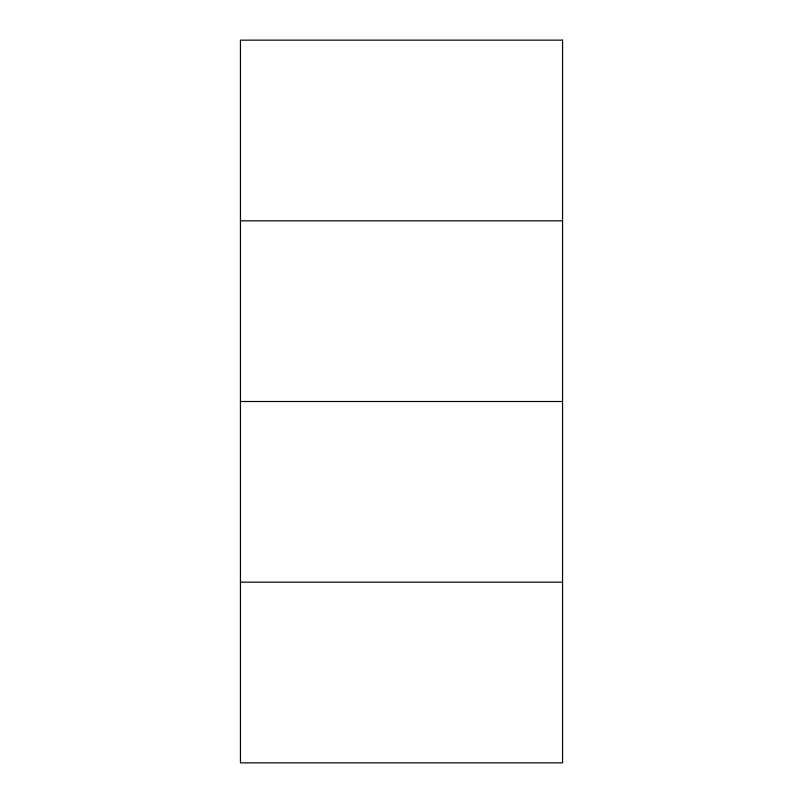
<?xml version="1.0" encoding="UTF-8"?>
<svg xmlns="http://www.w3.org/2000/svg" width="803" height="803" viewBox="0 0 803 803"><rect width="100%" height="100%" fill="white"/><g stroke="black" fill="none" stroke-linecap="round" stroke-linejoin="round"><path stroke-width="1.2" d="M240.438 220.825L562.562 220.825M240.438 401.5L562.562 401.5M240.438 582.175L562.562 582.175M562.562 40.15L240.438 40.15L240.438 762.85L562.562 762.85L562.562 40.15"/></g></svg>
